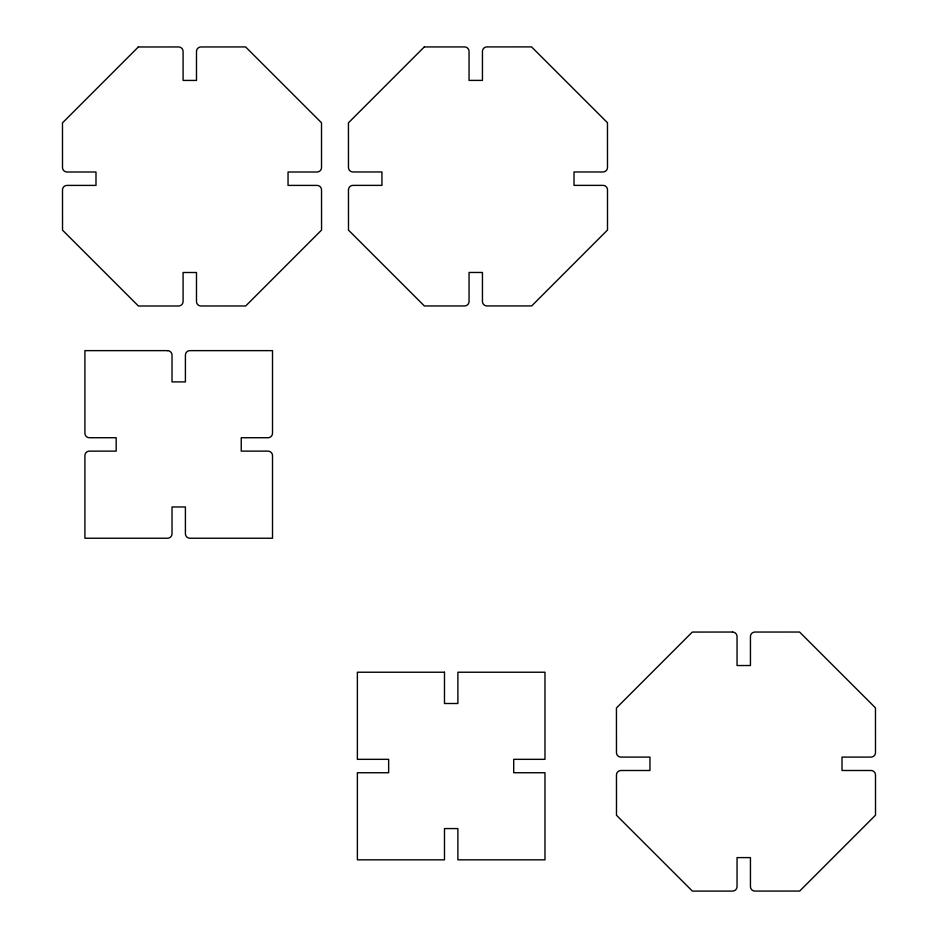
<?xml version="1.0" encoding="UTF-8"?>
<svg xmlns="http://www.w3.org/2000/svg" width="938" height="938" viewBox="0 0 938 938"><rect width="100%" height="100%" fill="white"/><g stroke="black" fill="none" stroke-linecap="round" stroke-linejoin="round"><path stroke-width="1.41" d="M732.578 632.036L692.291 632.071L616.442 707.967L616.465 752.639A4.467 4.467 0 0 0 620.933 757.095L649.952 757.095L649.952 770.497L620.933 770.497A4.467 4.467 0 0 0 616.465 774.964L616.489 815.263L692.385 891.1L732.578 891.088A4.467 4.467 0 0 0 737.045 886.621L737.045 857.602L750.447 857.602L750.447 886.609A4.467 4.467 0 0 0 754.914 891.077L799.668 891.065L875.517 815.169L875.494 774.964A4.467 4.467 0 0 0 871.027 770.497L842.007 770.497L842.007 757.095L871.027 757.095A4.467 4.467 0 0 0 875.494 752.628L875.471 707.873L799.575 632.036L754.914 632.048A4.467 4.467 0 0 0 750.447 636.515L750.447 665.534L737.045 665.534L737.045 636.527A4.467 4.467 0 0 0 732.578 632.06M138.332 46.982L62.483 122.866L62.506 167.539A4.467 4.467 0 0 0 66.973 172.006L95.993 172.006L95.993 185.407L66.973 185.407A4.467 4.467 0 0 0 62.506 189.875L62.529 230.162L138.425 306.011L178.619 305.987A4.467 4.467 0 0 0 183.086 301.52L183.086 272.501L196.488 272.501L196.488 301.52A4.467 4.467 0 0 0 200.955 305.987L245.709 305.964L321.558 230.068L321.535 189.875A4.467 4.467 0 0 0 317.067 185.407L288.048 185.407L288.048 172.006L317.067 172.006A4.467 4.467 0 0 0 321.535 167.539L321.511 122.784L245.615 46.935L200.955 46.959A4.467 4.467 0 0 0 196.488 51.426L196.488 80.433L183.086 80.433L183.086 51.426A4.467 4.467 0 0 0 178.619 46.959L138.332 46.982M424.293 46.935L348.444 122.831L348.467 167.503A4.467 4.467 0 0 0 352.934 171.971L381.942 171.971L381.942 185.372L352.934 185.372A4.467 4.467 0 0 0 348.467 189.839L348.49 230.127L424.375 305.964L464.58 305.952A4.467 4.467 0 0 0 469.047 301.485L469.047 272.466L482.449 272.466L482.449 301.473A4.467 4.467 0 0 0 486.916 305.94L531.67 305.929L607.507 230.033L607.496 189.828A4.467 4.467 0 0 0 603.028 185.372L574.009 185.372L574.009 171.971L603.028 171.971A4.467 4.467 0 0 0 607.496 167.503L607.472 122.737L531.576 46.9L486.916 46.912A4.467 4.467 0 0 0 482.449 51.379L482.449 80.398L469.047 80.398L469.047 51.391A4.467 4.467 0 0 0 464.58 46.923L424.293 46.935M167.55 350.636L84.912 350.636L84.912 433.262A4.467 4.467 0 0 0 89.38 437.729L116.183 437.729L116.183 451.131L89.38 451.131A4.467 4.467 0 0 0 84.912 455.598L84.912 538.236L167.55 538.236A4.467 4.467 0 0 0 172.017 533.769L172.017 506.966L185.407 506.966L185.407 533.769A4.467 4.467 0 0 0 189.875 538.236L272.512 538.236L272.512 455.598A4.467 4.467 0 0 0 268.045 451.131L241.242 451.131L241.242 437.729L268.045 437.729A4.467 4.467 0 0 0 272.512 433.262L272.512 350.636L189.875 350.636A4.467 4.467 0 0 0 185.407 355.103L185.407 381.895L172.017 381.895L172.017 355.103A4.467 4.467 0 0 0 167.55 350.636M444.483 672.229L357.378 672.229L357.378 759.334L388.649 759.334L388.649 772.736L357.378 772.736L357.378 859.829L444.483 859.829L444.483 828.571L457.885 828.571L457.885 859.829L544.978 859.829L544.978 772.736L513.707 772.736L513.707 759.334L544.978 759.334L544.978 672.229L457.885 672.229L457.885 703.5L444.483 703.5L444.483 672.229"/></g></svg>
